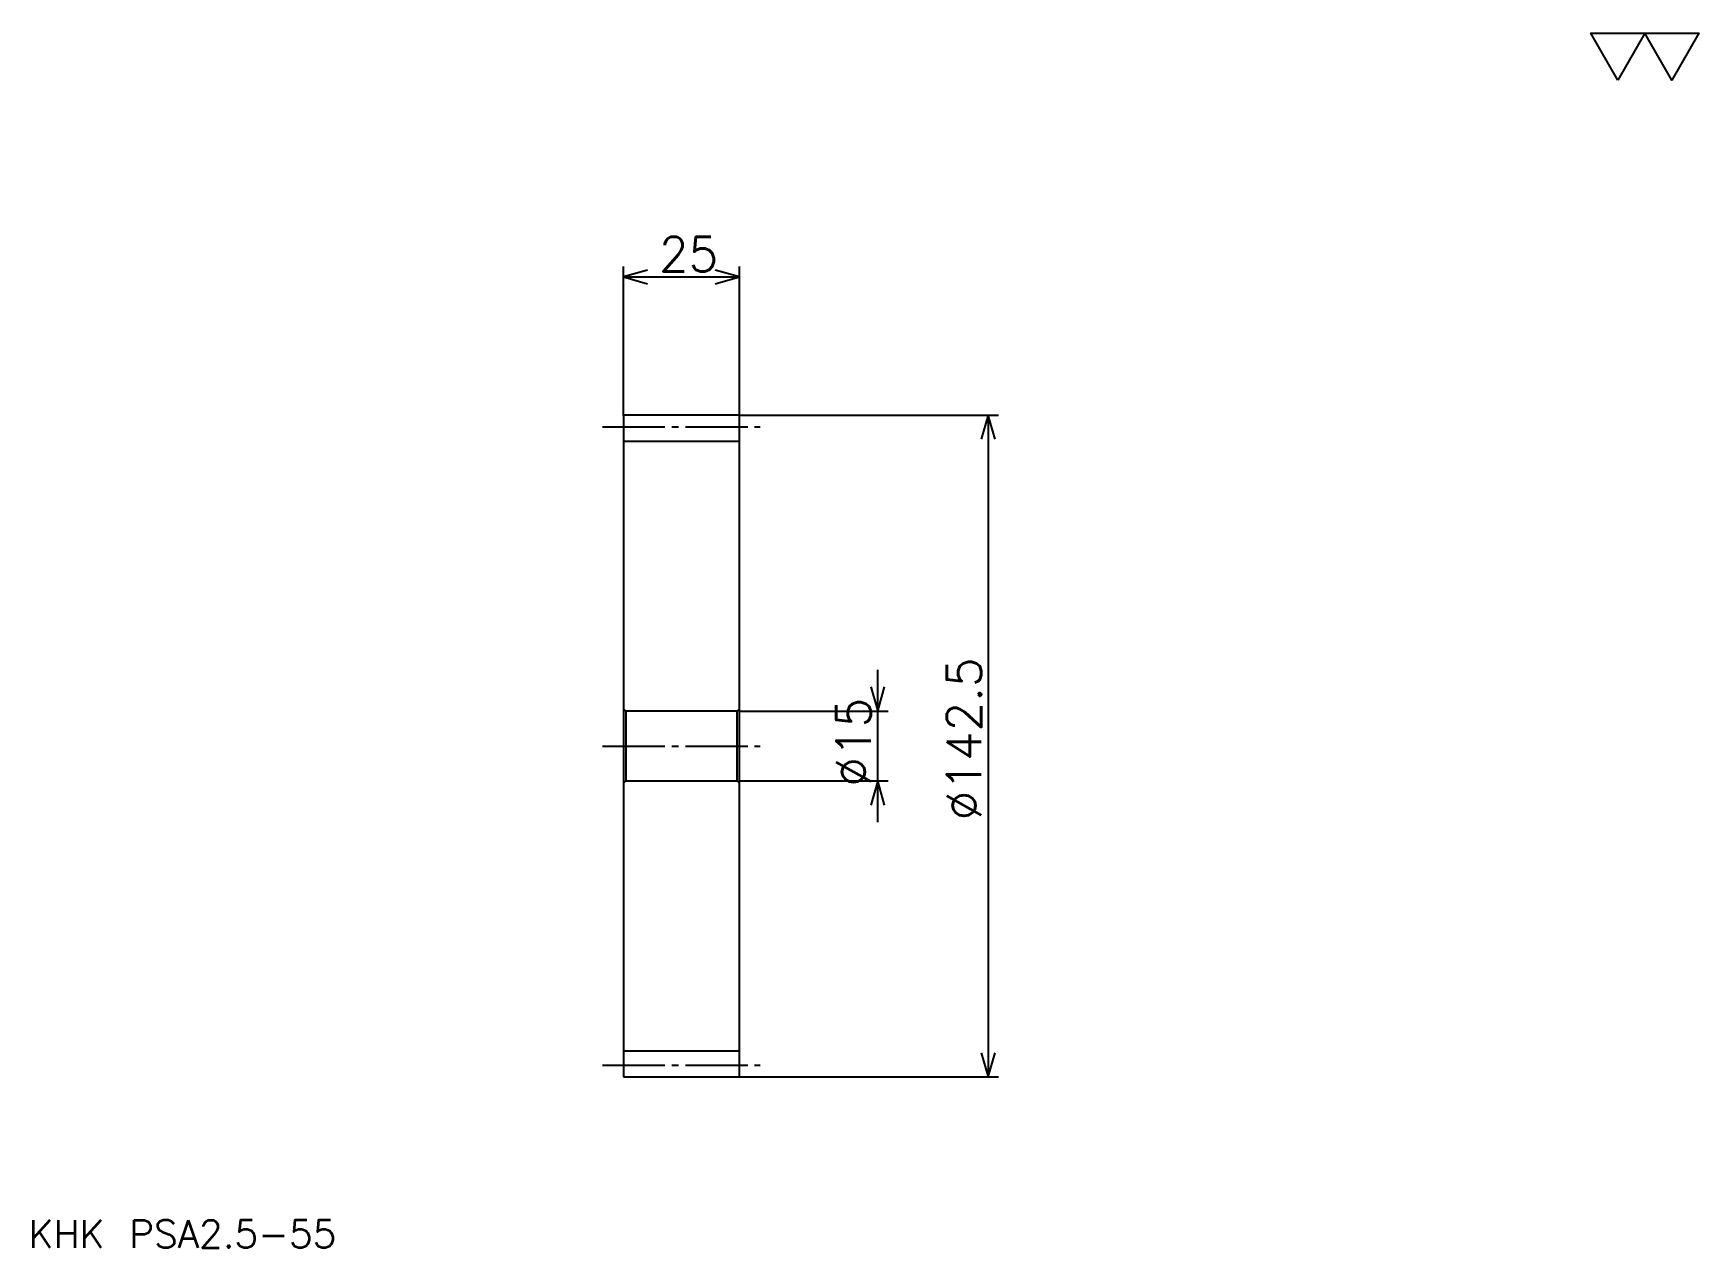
# Model space of a CAD drawing. Extents: x 16 to 374, y 16 to 278.
import ezdxf

# ---------------------------------------------------------------- set-up
doc = ezdxf.new("R2010")
doc.units = 0
doc.linetypes.add('DASHDOT', pattern=[17.853262, 13.389946, -1.487772, 1.487772, -1.487772])
doc.layers.get('0').update_dxf_attribs({"linetype": 'CONTINUOUS'})
doc.layers.add('DASHDOT', color=6, linetype='DASHDOT')
doc.styles.add('KANJI', font='TXT', dxfattribs={"bigfont": 'BIGFONT'})

msp = doc.modelspace()

# ---------------------------------------------------------------- linework, layer by layer
at = {"color": 5}
for p, q in [((142.941574, 195.641983), (142.941574, 227.629074)), ((167.941574, 195.641983), (167.941574, 227.629074)), ((142.941574, 225.397415), (167.941574, 225.397415)), ((142.941574, 195.541992), (142.941574, 195.641983)), ((167.841568, 195.641983), (167.941574, 195.641983)), ((167.941574, 195.641983), (223.733017, 195.641983)), ((167.941574, 195.541992), (167.941574, 195.641983)), ((221.501358, 195.641983), (221.501358, 53.141983)), ((197.697006, 107.965355), (197.697006, 140.818619)), ((167.941574, 131.891983), (199.928665, 131.891983)), ((167.941574, 116.891983), (199.928665, 116.891983)), ((167.841568, 53.141983), (167.941574, 53.141983)), ((167.941574, 53.141983), (223.733017, 53.141983))]:
    msp.add_line(p, q, dxfattribs=at)
at = {"color": 4}
for p, q in [((142.941574, 190.016983), (167.941574, 190.016983)), ((167.941574, 132.391983), (167.441574, 131.891983)), ((142.941574, 116.391983), (143.441574, 116.891983)), ((167.941574, 116.391983), (167.441574, 116.891983)), ((142.941574, 58.766983), (167.941574, 58.766983))]:
    msp.add_line(p, q, dxfattribs=at)
at = {"color": 7}
msp.add_lwpolyline([(357.065216, 267.79892), (351.262909, 277.856262), (374.472137, 277.856262), (368.66983, 267.79892), (362.867523, 277.856262), (357.065216, 267.79892)], dxfattribs=at)
at = {"color": 5}
for points in [[(148.148773, 226.885193), (142.941574, 225.397415), (148.148773, 223.909637)], [(162.734375, 223.909637), (167.941574, 225.397415), (162.734375, 226.885193)], [(222.989136, 190.434784), (221.501358, 195.641983), (220.01358, 190.434784)], [(196.209229, 137.099182), (197.697006, 131.891983), (199.184784, 137.099182)], [(199.184784, 111.684784), (197.697006, 116.891983), (196.209229, 111.684784)], [(220.01358, 58.349182), (221.501358, 53.141983), (222.989136, 58.349182)]]:
    msp.add_lwpolyline(points, dxfattribs=at)
at = {"color": 4}
for points in [[(142.941574, 116.391983), (142.941574, 53.241982), (143.04158, 53.141983), (167.841568, 53.141983), (167.941574, 53.241982), (167.941574, 195.541992), (167.841568, 195.641983), (143.04158, 195.641983), (142.941574, 195.541992), (142.941574, 116.391983)], [(142.941574, 132.391983), (143.441574, 131.891983), (143.441574, 116.891983), (167.441574, 116.891983), (167.441574, 131.891983), (143.441574, 131.891983)]]:
    msp.add_lwpolyline(points, dxfattribs=at)
at = {"layer": 'DASHDOT', "color": 7}
for p, q in [((138.478256, 193.141983), (172.404892, 193.141983)), ((138.478256, 124.391983), (172.404892, 124.391983)), ((138.478256, 55.641983), (172.404892, 55.641983))]:
    msp.add_line(p, q, dxfattribs=at)

# ---------------------------------------------------------------- texts
at = {"color": 7, "style": 'KANJI'}
for s, height, p in [('25', 7.438859, (150.606323, 226.587631)), ('KHK PSA2.5-55', 5.951087, (14.877717, 16.36549))]:
    msp.add_text(s, height=height, dxfattribs=at).set_placement(p)
for s, p in [('%%c142.5', (220.01358, 108.398438)), ('%%c15', (196.209229, 115.651321))]:
    msp.add_text(s, height=7.438859, rotation=90, dxfattribs=at).set_placement(p)

doc.saveas('drawing.dxf')
